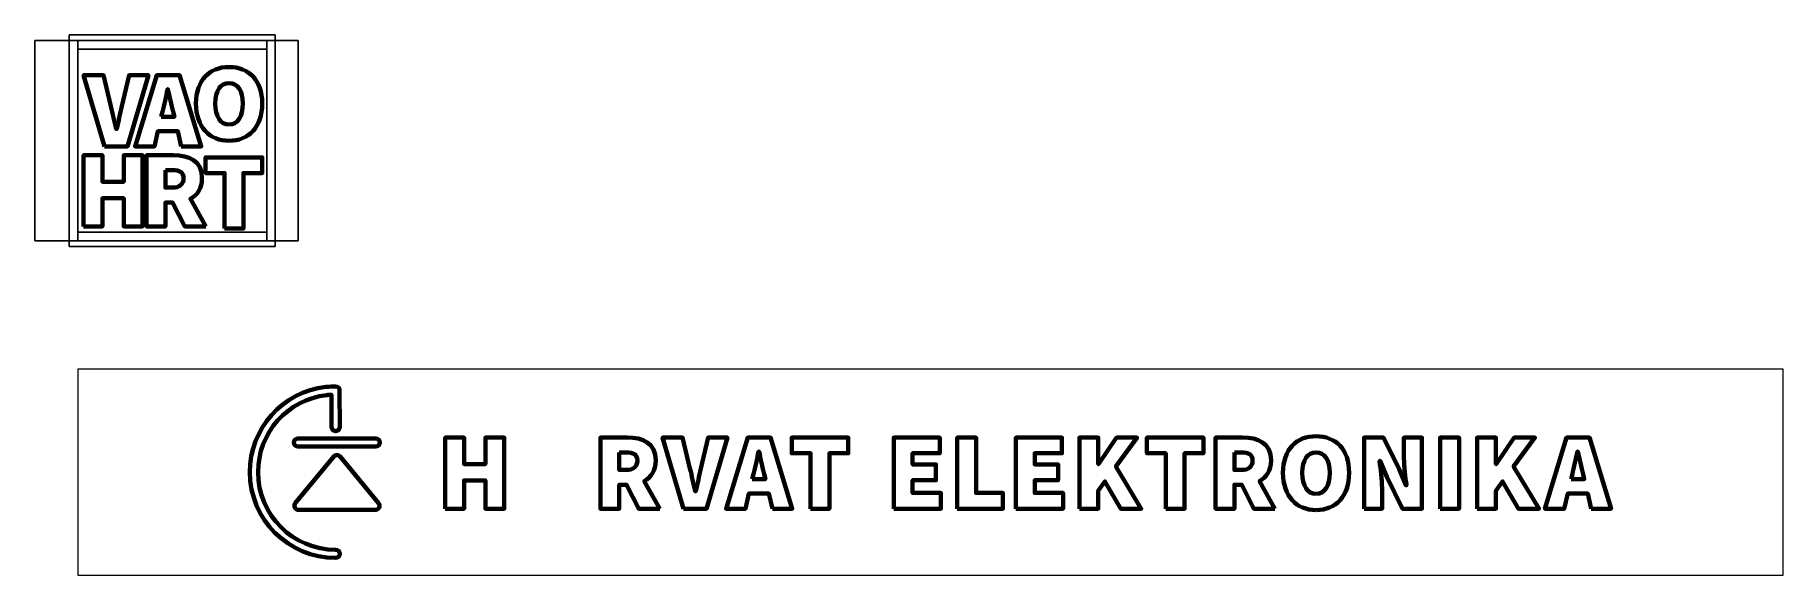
# Model space of a CAD drawing. Header units: centimetres. Extents: x -75 to 2980, y -600 to 345.
import ezdxf

# ---------------------------------------------------------------- set-up
doc = ezdxf.new("R2010")
doc.units = ezdxf.units.CM
doc.layers.add('komp_okvir', color=7, linetype='CONTINUOUS', true_color=0xffffff)
for name, color, linetype, lineweight, true_color in [('okvir', 1, 'CONTINUOUS', 25, 0xff0000), ('slova', 7, 'CONTINUOUS', 25, 0x000000), ('znak', 7, 'CONTINUOUS', 25, 0x000000)]:
    doc.layers.add(name, color=color, linetype=linetype, lineweight=lineweight, true_color=true_color)

msp = doc.modelspace()

# ---------------------------------------------------------------- linework, layer by layer
at = {"layer": 'komp_okvir', "color": 250, "lineweight": 20, "true_color": 0x545454}
msp.add_lwpolyline([(0, -600), (2980, -600), (2980, -240), (0, -240), (0, -600)], close=True, dxfattribs=at)
at = {"layer": 'okvir'}
for p, q in [((-15, 345), (345, 345)), ((-15, 345), (-15, -25)), ((345, -25), (345, 345)), ((-75, -15), (-75, 335)), ((-75, 335), (385, 335)), ((0, 335), (0, -15)), ((0, 320), (330, 320)), ((330, -15), (330, 335)), ((385, -15), (385, 335)), ((-1, 0), (330, 0)), ((-75, -15), (385, -15)), ((-15, -25), (345, -25))]:
    msp.add_line(p, q, dxfattribs=at)
at = {"layer": 'slova', "color": 250, "lineweight": 100, "true_color": 0x545454}
for points, knots in [([(264.2, 159.8), (298.7, 159.8), (322.1, 183.9), (322.1, 224.9), (322.1, 224.9), (322.1, 265.7), (298.7, 288.8), (264.2, 288.8), (264.2, 288.8), (229.8, 288.8), (206.4, 265.9), (206.4, 224.9), (206.4, 224.9), (206.4, 183.9), (229.8, 159.8), (264.2, 159.8)], [0, 0, 0, 0, 0.2, 0.2, 0.2, 0.2, 0.4, 0.4, 0.4, 0.4, 0.6, 0.6, 0.6, 0.6, 1, 1, 1, 1]), ([(46.7, 150), (46.7, 150), (86.5, 150), (86.5, 150), (86.5, 150), (86.5, 150), (123.3, 274.5), (123.3, 274.5), (123.3, 274.5), (123.3, 274.5), (89.6, 274.5), (89.6, 274.5), (89.6, 274.5), (89.6, 274.5), (77, 220.1), (77, 220.1), (77, 220.1), (73.7, 206.9), (71.2, 194.1), (67.8, 180.7), (67.8, 180.7), (67.8, 180.7), (67, 180.7), (67, 180.7), (67, 180.7), (63.5, 194.1), (61.2, 206.9), (57.8, 220.1), (57.8, 220.1), (57.8, 220.1), (44.8, 274.5), (44.8, 274.5), (44.8, 274.5), (44.8, 274.5), (9.9, 274.5), (9.9, 274.5), (9.9, 274.5), (9.9, 274.5), (46.7, 150), (46.7, 150)], [0, 0, 0, 0, 0.090909, 0.090909, 0.090909, 0.090909, 0.181818, 0.181818, 0.181818, 0.181818, 0.272727, 0.272727, 0.272727, 0.272727, 0.363636, 0.363636, 0.363636, 0.363636, 0.454545, 0.454545, 0.454545, 0.454545, 0.545455, 0.545455, 0.545455, 0.545455, 0.636364, 0.636364, 0.636364, 0.636364, 0.727273, 0.727273, 0.727273, 0.727273, 0.818182, 0.818182, 0.818182, 0.818182, 1, 1, 1, 1]), ([(180.8, 150), (180.8, 150), (215.6, 150), (215.6, 150), (215.6, 150), (215.6, 150), (177.7, 274.5), (177.7, 274.5), (177.7, 274.5), (177.7, 274.5), (137.9, 274.5), (137.9, 274.5), (137.9, 274.5), (137.9, 274.5), (100, 150), (100, 150), (100, 150), (100, 150), (133.7, 150), (133.7, 150), (133.7, 150), (133.7, 150), (139.8, 176.4), (139.8, 176.4), (139.8, 176.4), (139.8, 176.4), (174.7, 176.4), (174.7, 176.4), (174.7, 176.4), (174.7, 176.4), (180.8, 150), (180.8, 150)], [0, 0, 0, 0, 0.111111, 0.111111, 0.111111, 0.111111, 0.222222, 0.222222, 0.222222, 0.222222, 0.333333, 0.333333, 0.333333, 0.333333, 0.444444, 0.444444, 0.444444, 0.444444, 0.555556, 0.555556, 0.555556, 0.555556, 0.666667, 0.666667, 0.666667, 0.666667, 0.777778, 0.777778, 0.777778, 0.777778, 1, 1, 1, 1]), ([(145.8, 201.9), (145.8, 201.9), (147.9, 210.5), (147.9, 210.5), (147.9, 210.5), (150.9, 222.4), (154, 237.3), (156.7, 250), (156.7, 250), (156.7, 250), (157.4, 250), (157.4, 250), (157.4, 250), (160.5, 237.5), (163.6, 222.4), (166.6, 210.5), (166.6, 210.5), (166.6, 210.5), (168.7, 201.9), (168.7, 201.9), (168.7, 201.9), (168.7, 201.9), (145.8, 201.9), (145.8, 201.9)], [0, 0, 0, 0, 0.142857, 0.142857, 0.142857, 0.142857, 0.285714, 0.285714, 0.285714, 0.285714, 0.428571, 0.428571, 0.428571, 0.428571, 0.571429, 0.571429, 0.571429, 0.571429, 0.714286, 0.714286, 0.714286, 0.714286, 1, 1, 1, 1]), ([(264.2, 188.1), (249.3, 188.1), (240.1, 202.3), (240.1, 224.9), (240.1, 224.9), (240.1, 247.5), (249.3, 260.5), (264.2, 260.5), (264.2, 260.5), (279.2, 260.5), (288.4, 247.5), (288.4, 224.9), (288.4, 224.9), (288.4, 202.3), (279.2, 188.1), (264.2, 188.1)], [0, 0, 0, 0, 0.2, 0.2, 0.2, 0.2, 0.4, 0.4, 0.4, 0.4, 0.6, 0.6, 0.6, 0.6, 1, 1, 1, 1]), ([(10, 10), (10, 10), (42.9, 10), (42.9, 10), (42.9, 10), (42.9, 10), (42.9, 59.4), (42.9, 59.4), (42.9, 59.4), (42.9, 59.4), (80.1, 59.4), (80.1, 59.4), (80.1, 59.4), (80.1, 59.4), (80.1, 10), (80.1, 10), (80.1, 10), (80.1, 10), (113, 10), (113, 10), (113, 10), (113, 10), (113, 134.5), (113, 134.5), (113, 134.5), (113, 134.5), (80.1, 134.5), (80.1, 134.5), (80.1, 134.5), (80.1, 134.5), (80.1, 88.1), (80.1, 88.1), (80.1, 88.1), (80.1, 88.1), (42.9, 88.1), (42.9, 88.1), (42.9, 88.1), (42.9, 88.1), (42.9, 134.5), (42.9, 134.5), (42.9, 134.5), (42.9, 134.5), (10, 134.5), (10, 134.5), (10, 134.5), (10, 134.5), (10, 10), (10, 10)], [0, 0, 0, 0, 0.076923, 0.076923, 0.076923, 0.076923, 0.153846, 0.153846, 0.153846, 0.153846, 0.230769, 0.230769, 0.230769, 0.230769, 0.307692, 0.307692, 0.307692, 0.307692, 0.384615, 0.384615, 0.384615, 0.384615, 0.461538, 0.461538, 0.461538, 0.461538, 0.538462, 0.538462, 0.538462, 0.538462, 0.615385, 0.615385, 0.615385, 0.615385, 0.692308, 0.692308, 0.692308, 0.692308, 0.769231, 0.769231, 0.769231, 0.769231, 0.846154, 0.846154, 0.846154, 0.846154, 1, 1, 1, 1]), ([(223.8, 10), (223.8, 10), (196.8, 58.2), (196.8, 58.2), (196.8, 58.2), (208.8, 64.8), (216.9, 76.4), (216.9, 94.3), (216.9, 94.3), (216.9, 125.3), (193.9, 134.5), (167.1, 134.5), (167.1, 134.5), (167.1, 134.5), (120, 134.5), (120, 134.5), (120, 134.5), (120, 134.5), (120, 10), (120, 10), (120, 10), (120, 10), (152.9, 10), (152.9, 10), (152.9, 10), (152.9, 10), (152.9, 51.7), (152.9, 51.7), (152.9, 51.7), (152.9, 51.7), (165.6, 51.7), (165.6, 51.7), (165.6, 51.7), (165.6, 51.7), (187, 10), (187, 10), (187, 10), (187, 10), (223.8, 10), (223.8, 10)], [0, 0, 0, 0, 0.090909, 0.090909, 0.090909, 0.090909, 0.181818, 0.181818, 0.181818, 0.181818, 0.272727, 0.272727, 0.272727, 0.272727, 0.363636, 0.363636, 0.363636, 0.363636, 0.454545, 0.454545, 0.454545, 0.454545, 0.545455, 0.545455, 0.545455, 0.545455, 0.636364, 0.636364, 0.636364, 0.636364, 0.727273, 0.727273, 0.727273, 0.727273, 0.818182, 0.818182, 0.818182, 0.818182, 1, 1, 1, 1]), ([(256.3, 6.3), (256.3, 6.3), (289.2, 6.3), (289.2, 6.3), (289.2, 6.3), (289.2, 6.3), (289.2, 103.2), (289.2, 103.2), (289.2, 103.2), (289.2, 103.2), (322.1, 103.2), (322.1, 103.2), (322.1, 103.2), (322.1, 103.2), (322.1, 130.7), (322.1, 130.7), (322.1, 130.7), (322.1, 130.7), (223.3, 130.7), (223.3, 130.7), (223.3, 130.7), (223.3, 130.7), (223.3, 103.2), (223.3, 103.2), (223.3, 103.2), (223.3, 103.2), (256.3, 103.2), (256.3, 103.2), (256.3, 103.2), (256.3, 103.2), (256.3, 6.3), (256.3, 6.3)], [0, 0, 0, 0, 0.111111, 0.111111, 0.111111, 0.111111, 0.222222, 0.222222, 0.222222, 0.222222, 0.333333, 0.333333, 0.333333, 0.333333, 0.444444, 0.444444, 0.444444, 0.444444, 0.555556, 0.555556, 0.555556, 0.555556, 0.666667, 0.666667, 0.666667, 0.666667, 0.777778, 0.777778, 0.777778, 0.777778, 1, 1, 1, 1]), ([(152.9, 108.4), (152.9, 108.4), (164.8, 108.4), (164.8, 108.4), (164.8, 108.4), (177.8, 108.4), (184.7, 105), (184.7, 94.3), (184.7, 94.3), (184.7, 83.5), (177.8, 77.8), (164.8, 77.8), (164.8, 77.8), (164.8, 77.8), (152.9, 77.8), (152.9, 77.8), (152.9, 77.8), (152.9, 77.8), (152.9, 108.4), (152.9, 108.4)], [0, 0, 0, 0, 0.166667, 0.166667, 0.166667, 0.166667, 0.333333, 0.333333, 0.333333, 0.333333, 0.5, 0.5, 0.5, 0.5, 0.666667, 0.666667, 0.666667, 0.666667, 1, 1, 1, 1]), ([(642, -483.9), (642, -483.9), (674.9, -483.9), (674.9, -483.9), (674.9, -483.9), (674.9, -483.9), (674.9, -434.5), (674.9, -434.5), (674.9, -434.5), (674.9, -434.5), (712.1, -434.5), (712.1, -434.5), (712.1, -434.5), (712.1, -434.5), (712.1, -483.9), (712.1, -483.9), (712.1, -483.9), (712.1, -483.9), (745, -483.9), (745, -483.9), (745, -483.9), (745, -483.9), (745, -359.4), (745, -359.4), (745, -359.4), (745, -359.4), (712.1, -359.4), (712.1, -359.4), (712.1, -359.4), (712.1, -359.4), (712.1, -405.8), (712.1, -405.8), (712.1, -405.8), (712.1, -405.8), (674.9, -405.8), (674.9, -405.8), (674.9, -405.8), (674.9, -405.8), (674.9, -359.4), (674.9, -359.4), (674.9, -359.4), (674.9, -359.4), (642, -359.4), (642, -359.4), (642, -359.4), (642, -359.4), (642, -483.9), (642, -483.9)], [0, 0, 0, 0, 0.076923, 0.076923, 0.076923, 0.076923, 0.153846, 0.153846, 0.153846, 0.153846, 0.230769, 0.230769, 0.230769, 0.230769, 0.307692, 0.307692, 0.307692, 0.307692, 0.384615, 0.384615, 0.384615, 0.384615, 0.461538, 0.461538, 0.461538, 0.461538, 0.538462, 0.538462, 0.538462, 0.538462, 0.615385, 0.615385, 0.615385, 0.615385, 0.692308, 0.692308, 0.692308, 0.692308, 0.769231, 0.769231, 0.769231, 0.769231, 0.846154, 0.846154, 0.846154, 0.846154, 1, 1, 1, 1]), ([(1016.9, -483.9), (1016.9, -483.9), (989.9, -435.6), (989.9, -435.6), (989.9, -435.6), (1001.9, -429.1), (1010, -417.4), (1010, -399.6), (1010, -399.6), (1010, -368.6), (987, -359.4), (960.2, -359.4), (960.2, -359.4), (960.2, -359.4), (913.1, -359.4), (913.1, -359.4), (913.1, -359.4), (913.1, -359.4), (913.1, -483.9), (913.1, -483.9), (913.1, -483.9), (913.1, -483.9), (946, -483.9), (946, -483.9), (946, -483.9), (946, -483.9), (946, -442.1), (946, -442.1), (946, -442.1), (946, -442.1), (958.7, -442.1), (958.7, -442.1), (958.7, -442.1), (958.7, -442.1), (980.1, -483.9), (980.1, -483.9), (980.1, -483.9), (980.1, -483.9), (1016.9, -483.9), (1016.9, -483.9)], [0, 0, 0, 0, 0.090909, 0.090909, 0.090909, 0.090909, 0.181818, 0.181818, 0.181818, 0.181818, 0.272727, 0.272727, 0.272727, 0.272727, 0.363636, 0.363636, 0.363636, 0.363636, 0.454545, 0.454545, 0.454545, 0.454545, 0.545455, 0.545455, 0.545455, 0.545455, 0.636364, 0.636364, 0.636364, 0.636364, 0.727273, 0.727273, 0.727273, 0.727273, 0.818182, 0.818182, 0.818182, 0.818182, 1, 1, 1, 1]), ([(1058.6, -483.9), (1058.6, -483.9), (1098.4, -483.9), (1098.4, -483.9), (1098.4, -483.9), (1098.4, -483.9), (1135.2, -359.4), (1135.2, -359.4), (1135.2, -359.4), (1135.2, -359.4), (1101.5, -359.4), (1101.5, -359.4), (1101.5, -359.4), (1101.5, -359.4), (1088.9, -413.8), (1088.9, -413.8), (1088.9, -413.8), (1085.6, -427), (1083.1, -439.8), (1079.7, -453.3), (1079.7, -453.3), (1079.7, -453.3), (1078.9, -453.3), (1078.9, -453.3), (1078.9, -453.3), (1075.5, -439.8), (1073.2, -427), (1069.7, -413.8), (1069.7, -413.8), (1069.7, -413.8), (1056.7, -359.4), (1056.7, -359.4), (1056.7, -359.4), (1056.7, -359.4), (1021.9, -359.4), (1021.9, -359.4), (1021.9, -359.4), (1021.9, -359.4), (1058.6, -483.9), (1058.6, -483.9)], [0, 0, 0, 0, 0.090909, 0.090909, 0.090909, 0.090909, 0.181818, 0.181818, 0.181818, 0.181818, 0.272727, 0.272727, 0.272727, 0.272727, 0.363636, 0.363636, 0.363636, 0.363636, 0.454545, 0.454545, 0.454545, 0.454545, 0.545455, 0.545455, 0.545455, 0.545455, 0.636364, 0.636364, 0.636364, 0.636364, 0.727273, 0.727273, 0.727273, 0.727273, 0.818182, 0.818182, 0.818182, 0.818182, 1, 1, 1, 1]), ([(1213.7, -483.9), (1213.7, -483.9), (1248.6, -483.9), (1248.6, -483.9), (1248.6, -483.9), (1248.6, -483.9), (1210.7, -359.4), (1210.7, -359.4), (1210.7, -359.4), (1210.7, -359.4), (1170.8, -359.4), (1170.8, -359.4), (1170.8, -359.4), (1170.8, -359.4), (1132.9, -483.9), (1132.9, -483.9), (1132.9, -483.9), (1132.9, -483.9), (1166.6, -483.9), (1166.6, -483.9), (1166.6, -483.9), (1166.6, -483.9), (1172.7, -457.4), (1172.7, -457.4), (1172.7, -457.4), (1172.7, -457.4), (1207.6, -457.4), (1207.6, -457.4), (1207.6, -457.4), (1207.6, -457.4), (1213.7, -483.9), (1213.7, -483.9)], [0, 0, 0, 0, 0.111111, 0.111111, 0.111111, 0.111111, 0.222222, 0.222222, 0.222222, 0.222222, 0.333333, 0.333333, 0.333333, 0.333333, 0.444444, 0.444444, 0.444444, 0.444444, 0.555556, 0.555556, 0.555556, 0.555556, 0.666667, 0.666667, 0.666667, 0.666667, 0.777778, 0.777778, 0.777778, 0.777778, 1, 1, 1, 1]), ([(1280.5, -483.9), (1280.5, -483.9), (1313.4, -483.9), (1313.4, -483.9), (1313.4, -483.9), (1313.4, -483.9), (1313.4, -387), (1313.4, -387), (1313.4, -387), (1313.4, -387), (1346.4, -387), (1346.4, -387), (1346.4, -387), (1346.4, -387), (1346.4, -359.4), (1346.4, -359.4), (1346.4, -359.4), (1346.4, -359.4), (1247.6, -359.4), (1247.6, -359.4), (1247.6, -359.4), (1247.6, -359.4), (1247.6, -387), (1247.6, -387), (1247.6, -387), (1247.6, -387), (1280.5, -387), (1280.5, -387), (1280.5, -387), (1280.5, -387), (1280.5, -483.9), (1280.5, -483.9)], [0, 0, 0, 0, 0.111111, 0.111111, 0.111111, 0.111111, 0.222222, 0.222222, 0.222222, 0.222222, 0.333333, 0.333333, 0.333333, 0.333333, 0.444444, 0.444444, 0.444444, 0.444444, 0.555556, 0.555556, 0.555556, 0.555556, 0.666667, 0.666667, 0.666667, 0.666667, 0.777778, 0.777778, 0.777778, 0.777778, 1, 1, 1, 1]), ([(1425.9, -483.9), (1425.9, -483.9), (1508.3, -483.9), (1508.3, -483.9), (1508.3, -483.9), (1508.3, -483.9), (1508.3, -456.3), (1508.3, -456.3), (1508.3, -456.3), (1508.3, -456.3), (1458.9, -456.3), (1458.9, -456.3), (1458.9, -456.3), (1458.9, -456.3), (1458.9, -434.1), (1458.9, -434.1), (1458.9, -434.1), (1458.9, -434.1), (1499.5, -434.1), (1499.5, -434.1), (1499.5, -434.1), (1499.5, -434.1), (1499.5, -406.5), (1499.5, -406.5), (1499.5, -406.5), (1499.5, -406.5), (1458.9, -406.5), (1458.9, -406.5), (1458.9, -406.5), (1458.9, -406.5), (1458.9, -387), (1458.9, -387), (1458.9, -387), (1458.9, -387), (1506.3, -387), (1506.3, -387), (1506.3, -387), (1506.3, -387), (1506.3, -359.4), (1506.3, -359.4), (1506.3, -359.4), (1506.3, -359.4), (1425.9, -359.4), (1425.9, -359.4), (1425.9, -359.4), (1425.9, -359.4), (1425.9, -483.9), (1425.9, -483.9)], [0, 0, 0, 0, 0.076923, 0.076923, 0.076923, 0.076923, 0.153846, 0.153846, 0.153846, 0.153846, 0.230769, 0.230769, 0.230769, 0.230769, 0.307692, 0.307692, 0.307692, 0.307692, 0.384615, 0.384615, 0.384615, 0.384615, 0.461538, 0.461538, 0.461538, 0.461538, 0.538462, 0.538462, 0.538462, 0.538462, 0.615385, 0.615385, 0.615385, 0.615385, 0.692308, 0.692308, 0.692308, 0.692308, 0.769231, 0.769231, 0.769231, 0.769231, 0.846154, 0.846154, 0.846154, 0.846154, 1, 1, 1, 1]), ([(1536.7, -483.9), (1536.7, -483.9), (1616.7, -483.9), (1616.7, -483.9), (1616.7, -483.9), (1616.7, -483.9), (1616.7, -456.3), (1616.7, -456.3), (1616.7, -456.3), (1616.7, -456.3), (1569.6, -456.3), (1569.6, -456.3), (1569.6, -456.3), (1569.6, -456.3), (1569.6, -359.4), (1569.6, -359.4), (1569.6, -359.4), (1569.6, -359.4), (1536.7, -359.4), (1536.7, -359.4), (1536.7, -359.4), (1536.7, -359.4), (1536.7, -483.9), (1536.7, -483.9)], [0, 0, 0, 0, 0.142857, 0.142857, 0.142857, 0.142857, 0.285714, 0.285714, 0.285714, 0.285714, 0.428571, 0.428571, 0.428571, 0.428571, 0.571429, 0.571429, 0.571429, 0.571429, 0.714286, 0.714286, 0.714286, 0.714286, 1, 1, 1, 1]), ([(1639.4, -483.9), (1639.4, -483.9), (1721.7, -483.9), (1721.7, -483.9), (1721.7, -483.9), (1721.7, -483.9), (1721.7, -456.3), (1721.7, -456.3), (1721.7, -456.3), (1721.7, -456.3), (1672.3, -456.3), (1672.3, -456.3), (1672.3, -456.3), (1672.3, -456.3), (1672.3, -434.1), (1672.3, -434.1), (1672.3, -434.1), (1672.3, -434.1), (1712.9, -434.1), (1712.9, -434.1), (1712.9, -434.1), (1712.9, -434.1), (1712.9, -406.5), (1712.9, -406.5), (1712.9, -406.5), (1712.9, -406.5), (1672.3, -406.5), (1672.3, -406.5), (1672.3, -406.5), (1672.3, -406.5), (1672.3, -387), (1672.3, -387), (1672.3, -387), (1672.3, -387), (1719.8, -387), (1719.8, -387), (1719.8, -387), (1719.8, -387), (1719.8, -359.4), (1719.8, -359.4), (1719.8, -359.4), (1719.8, -359.4), (1639.4, -359.4), (1639.4, -359.4), (1639.4, -359.4), (1639.4, -359.4), (1639.4, -483.9), (1639.4, -483.9)], [0, 0, 0, 0, 0.076923, 0.076923, 0.076923, 0.076923, 0.153846, 0.153846, 0.153846, 0.153846, 0.230769, 0.230769, 0.230769, 0.230769, 0.307692, 0.307692, 0.307692, 0.307692, 0.384615, 0.384615, 0.384615, 0.384615, 0.461538, 0.461538, 0.461538, 0.461538, 0.538462, 0.538462, 0.538462, 0.538462, 0.615385, 0.615385, 0.615385, 0.615385, 0.692308, 0.692308, 0.692308, 0.692308, 0.769231, 0.769231, 0.769231, 0.769231, 0.846154, 0.846154, 0.846154, 0.846154, 1, 1, 1, 1]), ([(1750.2, -483.9), (1750.2, -483.9), (1783.1, -483.9), (1783.1, -483.9), (1783.1, -483.9), (1783.1, -483.9), (1783.1, -452.9), (1783.1, -452.9), (1783.1, -452.9), (1783.1, -452.9), (1794.9, -436), (1794.9, -436), (1794.9, -436), (1794.9, -436), (1822.5, -483.9), (1822.5, -483.9), (1822.5, -483.9), (1822.5, -483.9), (1858.5, -483.9), (1858.5, -483.9), (1858.5, -483.9), (1858.5, -483.9), (1814.1, -410), (1814.1, -410), (1814.1, -410), (1814.1, -410), (1851.2, -359.4), (1851.2, -359.4), (1851.2, -359.4), (1851.2, -359.4), (1815.2, -359.4), (1815.2, -359.4), (1815.2, -359.4), (1815.2, -359.4), (1783.8, -405.7), (1783.8, -405.7), (1783.8, -405.7), (1783.8, -405.7), (1783.1, -405.7), (1783.1, -405.7), (1783.1, -405.7), (1783.1, -405.7), (1783.1, -359.4), (1783.1, -359.4), (1783.1, -359.4), (1783.1, -359.4), (1750.2, -359.4), (1750.2, -359.4), (1750.2, -359.4), (1750.2, -359.4), (1750.2, -483.9), (1750.2, -483.9)], [0, 0, 0, 0, 0.071429, 0.071429, 0.071429, 0.071429, 0.142857, 0.142857, 0.142857, 0.142857, 0.214286, 0.214286, 0.214286, 0.214286, 0.285714, 0.285714, 0.285714, 0.285714, 0.357143, 0.357143, 0.357143, 0.357143, 0.428571, 0.428571, 0.428571, 0.428571, 0.5, 0.5, 0.5, 0.5, 0.571429, 0.571429, 0.571429, 0.571429, 0.642857, 0.642857, 0.642857, 0.642857, 0.714286, 0.714286, 0.714286, 0.714286, 0.785714, 0.785714, 0.785714, 0.785714, 0.857143, 0.857143, 0.857143, 0.857143, 1, 1, 1, 1]), ([(1901.3, -483.9), (1901.3, -483.9), (1934.2, -483.9), (1934.2, -483.9), (1934.2, -483.9), (1934.2, -483.9), (1934.2, -387), (1934.2, -387), (1934.2, -387), (1934.2, -387), (1967.1, -387), (1967.1, -387), (1967.1, -387), (1967.1, -387), (1967.1, -359.4), (1967.1, -359.4), (1967.1, -359.4), (1967.1, -359.4), (1868.3, -359.4), (1868.3, -359.4), (1868.3, -359.4), (1868.3, -359.4), (1868.3, -387), (1868.3, -387), (1868.3, -387), (1868.3, -387), (1901.3, -387), (1901.3, -387), (1901.3, -387), (1901.3, -387), (1901.3, -483.9), (1901.3, -483.9)], [0, 0, 0, 0, 0.111111, 0.111111, 0.111111, 0.111111, 0.222222, 0.222222, 0.222222, 0.222222, 0.333333, 0.333333, 0.333333, 0.333333, 0.444444, 0.444444, 0.444444, 0.444444, 0.555556, 0.555556, 0.555556, 0.555556, 0.666667, 0.666667, 0.666667, 0.666667, 0.777778, 0.777778, 0.777778, 0.777778, 1, 1, 1, 1]), ([(2092.1, -483.9), (2092.1, -483.9), (2065.1, -435.6), (2065.1, -435.6), (2065.1, -435.6), (2077.1, -429.1), (2085.2, -417.4), (2085.2, -399.6), (2085.2, -399.6), (2085.2, -368.6), (2062.2, -359.4), (2035.4, -359.4), (2035.4, -359.4), (2035.4, -359.4), (1988.3, -359.4), (1988.3, -359.4), (1988.3, -359.4), (1988.3, -359.4), (1988.3, -483.9), (1988.3, -483.9), (1988.3, -483.9), (1988.3, -483.9), (2021.2, -483.9), (2021.2, -483.9), (2021.2, -483.9), (2021.2, -483.9), (2021.2, -442.1), (2021.2, -442.1), (2021.2, -442.1), (2021.2, -442.1), (2033.9, -442.1), (2033.9, -442.1), (2033.9, -442.1), (2033.9, -442.1), (2055.3, -483.9), (2055.3, -483.9), (2055.3, -483.9), (2055.3, -483.9), (2092.1, -483.9), (2092.1, -483.9)], [0, 0, 0, 0, 0.090909, 0.090909, 0.090909, 0.090909, 0.181818, 0.181818, 0.181818, 0.181818, 0.272727, 0.272727, 0.272727, 0.272727, 0.363636, 0.363636, 0.363636, 0.363636, 0.454545, 0.454545, 0.454545, 0.454545, 0.545455, 0.545455, 0.545455, 0.545455, 0.636364, 0.636364, 0.636364, 0.636364, 0.727273, 0.727273, 0.727273, 0.727273, 0.818182, 0.818182, 0.818182, 0.818182, 1, 1, 1, 1]), ([(2163.9, -486.2), (2198.4, -486.2), (2221.7, -462), (2221.7, -421.1), (2221.7, -421.1), (2221.7, -380.3), (2198.4, -357.1), (2163.9, -357.1), (2163.9, -357.1), (2129.4, -357.1), (2106.1, -380.1), (2106.1, -421.1), (2106.1, -421.1), (2106.1, -462), (2129.4, -486.2), (2163.9, -486.2)], [0, 0, 0, 0, 0.2, 0.2, 0.2, 0.2, 0.4, 0.4, 0.4, 0.4, 0.6, 0.6, 0.6, 0.6, 1, 1, 1, 1]), ([(2247.8, -483.9), (2247.8, -483.9), (2279.2, -483.9), (2279.2, -483.9), (2279.2, -483.9), (2279.2, -483.9), (2279.2, -447.9), (2279.2, -447.9), (2279.2, -447.9), (2279.2, -432.6), (2276.5, -414.6), (2274.9, -400.4), (2274.9, -400.4), (2274.9, -400.4), (2275.7, -400.4), (2275.7, -400.4), (2275.7, -400.4), (2275.7, -400.4), (2287.6, -428.1), (2287.6, -428.1), (2287.6, -428.1), (2287.6, -428.1), (2315.2, -483.9), (2315.2, -483.9), (2315.2, -483.9), (2315.2, -483.9), (2348.9, -483.9), (2348.9, -483.9), (2348.9, -483.9), (2348.9, -483.9), (2348.9, -359.4), (2348.9, -359.4), (2348.9, -359.4), (2348.9, -359.4), (2317.5, -359.4), (2317.5, -359.4), (2317.5, -359.4), (2317.5, -359.4), (2317.5, -395.4), (2317.5, -395.4), (2317.5, -395.4), (2317.5, -410.7), (2320.2, -429.5), (2321.7, -442.9), (2321.7, -442.9), (2321.7, -442.9), (2320.9, -442.9), (2320.9, -442.9), (2320.9, -442.9), (2320.9, -442.9), (2309.1, -414.9), (2309.1, -414.9), (2309.1, -414.9), (2309.1, -414.9), (2281.5, -359.4), (2281.5, -359.4), (2281.5, -359.4), (2281.5, -359.4), (2247.8, -359.4), (2247.8, -359.4), (2247.8, -359.4), (2247.8, -359.4), (2247.8, -483.9), (2247.8, -483.9)], [0, 0, 0, 0, 0.058824, 0.058824, 0.058824, 0.058824, 0.117647, 0.117647, 0.117647, 0.117647, 0.176471, 0.176471, 0.176471, 0.176471, 0.235294, 0.235294, 0.235294, 0.235294, 0.294118, 0.294118, 0.294118, 0.294118, 0.352941, 0.352941, 0.352941, 0.352941, 0.411765, 0.411765, 0.411765, 0.411765, 0.470588, 0.470588, 0.470588, 0.470588, 0.529412, 0.529412, 0.529412, 0.529412, 0.588235, 0.588235, 0.588235, 0.588235, 0.647059, 0.647059, 0.647059, 0.647059, 0.705882, 0.705882, 0.705882, 0.705882, 0.764706, 0.764706, 0.764706, 0.764706, 0.823529, 0.823529, 0.823529, 0.823529, 0.882353, 0.882353, 0.882353, 0.882353, 1, 1, 1, 1]), ([(2380.7, -483.9), (2380.7, -483.9), (2413.7, -483.9), (2413.7, -483.9), (2413.7, -483.9), (2413.7, -483.9), (2413.7, -359.4), (2413.7, -359.4), (2413.7, -359.4), (2413.7, -359.4), (2380.7, -359.4), (2380.7, -359.4), (2380.7, -359.4), (2380.7, -359.4), (2380.7, -483.9), (2380.7, -483.9)], [0, 0, 0, 0, 0.2, 0.2, 0.2, 0.2, 0.4, 0.4, 0.4, 0.4, 0.6, 0.6, 0.6, 0.6, 1, 1, 1, 1]), ([(2445.2, -483.9), (2445.2, -483.9), (2478.1, -483.9), (2478.1, -483.9), (2478.1, -483.9), (2478.1, -483.9), (2478.1, -452.9), (2478.1, -452.9), (2478.1, -452.9), (2478.1, -452.9), (2490, -436), (2490, -436), (2490, -436), (2490, -436), (2517.6, -483.9), (2517.6, -483.9), (2517.6, -483.9), (2517.6, -483.9), (2553.6, -483.9), (2553.6, -483.9), (2553.6, -483.9), (2553.6, -483.9), (2509.1, -410), (2509.1, -410), (2509.1, -410), (2509.1, -410), (2546.3, -359.4), (2546.3, -359.4), (2546.3, -359.4), (2546.3, -359.4), (2510.3, -359.4), (2510.3, -359.4), (2510.3, -359.4), (2510.3, -359.4), (2478.9, -405.7), (2478.9, -405.7), (2478.9, -405.7), (2478.9, -405.7), (2478.1, -405.7), (2478.1, -405.7), (2478.1, -405.7), (2478.1, -405.7), (2478.1, -359.4), (2478.1, -359.4), (2478.1, -359.4), (2478.1, -359.4), (2445.2, -359.4), (2445.2, -359.4), (2445.2, -359.4), (2445.2, -359.4), (2445.2, -483.9), (2445.2, -483.9)], [0, 0, 0, 0, 0.071429, 0.071429, 0.071429, 0.071429, 0.142857, 0.142857, 0.142857, 0.142857, 0.214286, 0.214286, 0.214286, 0.214286, 0.285714, 0.285714, 0.285714, 0.285714, 0.357143, 0.357143, 0.357143, 0.357143, 0.428571, 0.428571, 0.428571, 0.428571, 0.5, 0.5, 0.5, 0.5, 0.571429, 0.571429, 0.571429, 0.571429, 0.642857, 0.642857, 0.642857, 0.642857, 0.714286, 0.714286, 0.714286, 0.714286, 0.785714, 0.785714, 0.785714, 0.785714, 0.857143, 0.857143, 0.857143, 0.857143, 1, 1, 1, 1]), ([(2644.7, -483.9), (2644.7, -483.9), (2679.5, -483.9), (2679.5, -483.9), (2679.5, -483.9), (2679.5, -483.9), (2641.6, -359.4), (2641.6, -359.4), (2641.6, -359.4), (2641.6, -359.4), (2601.8, -359.4), (2601.8, -359.4), (2601.8, -359.4), (2601.8, -359.4), (2563.9, -483.9), (2563.9, -483.9), (2563.9, -483.9), (2563.9, -483.9), (2597.6, -483.9), (2597.6, -483.9), (2597.6, -483.9), (2597.6, -483.9), (2603.7, -457.4), (2603.7, -457.4), (2603.7, -457.4), (2603.7, -457.4), (2638.6, -457.4), (2638.6, -457.4), (2638.6, -457.4), (2638.6, -457.4), (2644.7, -483.9), (2644.7, -483.9)], [0, 0, 0, 0, 0.111111, 0.111111, 0.111111, 0.111111, 0.222222, 0.222222, 0.222222, 0.222222, 0.333333, 0.333333, 0.333333, 0.333333, 0.444444, 0.444444, 0.444444, 0.444444, 0.555556, 0.555556, 0.555556, 0.555556, 0.666667, 0.666667, 0.666667, 0.666667, 0.777778, 0.777778, 0.777778, 0.777778, 1, 1, 1, 1]), ([(946, -385.4), (946, -385.4), (957.9, -385.4), (957.9, -385.4), (957.9, -385.4), (970.9, -385.4), (977.8, -388.9), (977.8, -399.6), (977.8, -399.6), (977.8, -410.3), (970.9, -416.1), (957.9, -416.1), (957.9, -416.1), (957.9, -416.1), (946, -416.1), (946, -416.1), (946, -416.1), (946, -416.1), (946, -385.4), (946, -385.4)], [0, 0, 0, 0, 0.166667, 0.166667, 0.166667, 0.166667, 0.333333, 0.333333, 0.333333, 0.333333, 0.5, 0.5, 0.5, 0.5, 0.666667, 0.666667, 0.666667, 0.666667, 1, 1, 1, 1]), ([(1178.7, -432), (1178.7, -432), (1180.8, -423.4), (1180.8, -423.4), (1180.8, -423.4), (1183.8, -411.5), (1186.9, -396.6), (1189.6, -383.9), (1189.6, -383.9), (1189.6, -383.9), (1190.4, -383.9), (1190.4, -383.9), (1190.4, -383.9), (1193.4, -396.4), (1196.5, -411.5), (1199.5, -423.4), (1199.5, -423.4), (1199.5, -423.4), (1201.7, -432), (1201.7, -432), (1201.7, -432), (1201.7, -432), (1178.7, -432), (1178.7, -432)], [0, 0, 0, 0, 0.142857, 0.142857, 0.142857, 0.142857, 0.285714, 0.285714, 0.285714, 0.285714, 0.428571, 0.428571, 0.428571, 0.428571, 0.571429, 0.571429, 0.571429, 0.571429, 0.714286, 0.714286, 0.714286, 0.714286, 1, 1, 1, 1]), ([(2021.2, -385.4), (2021.2, -385.4), (2033.1, -385.4), (2033.1, -385.4), (2033.1, -385.4), (2046.1, -385.4), (2053, -388.9), (2053, -399.6), (2053, -399.6), (2053, -410.3), (2046.1, -416.1), (2033.1, -416.1), (2033.1, -416.1), (2033.1, -416.1), (2021.2, -416.1), (2021.2, -416.1), (2021.2, -416.1), (2021.2, -416.1), (2021.2, -385.4), (2021.2, -385.4)], [0, 0, 0, 0, 0.166667, 0.166667, 0.166667, 0.166667, 0.333333, 0.333333, 0.333333, 0.333333, 0.5, 0.5, 0.5, 0.5, 0.666667, 0.666667, 0.666667, 0.666667, 1, 1, 1, 1]), ([(2163.9, -457.8), (2148.9, -457.8), (2139.7, -443.7), (2139.7, -421.1), (2139.7, -421.1), (2139.7, -398.5), (2148.9, -385.4), (2163.9, -385.4), (2163.9, -385.4), (2178.8, -385.4), (2188, -398.5), (2188, -421.1), (2188, -421.1), (2188, -443.7), (2178.8, -457.8), (2163.9, -457.8)], [0, 0, 0, 0, 0.2, 0.2, 0.2, 0.2, 0.4, 0.4, 0.4, 0.4, 0.6, 0.6, 0.6, 0.6, 1, 1, 1, 1]), ([(2609.7, -432), (2609.7, -432), (2611.8, -423.4), (2611.8, -423.4), (2611.8, -423.4), (2614.8, -411.5), (2617.9, -396.5), (2620.6, -383.9), (2620.6, -383.9), (2620.6, -383.9), (2621.3, -383.9), (2621.3, -383.9), (2621.3, -383.9), (2624.4, -396.4), (2627.5, -411.5), (2630.5, -423.4), (2630.5, -423.4), (2630.5, -423.4), (2632.6, -432), (2632.6, -432), (2632.6, -432), (2632.6, -432), (2609.7, -432), (2609.7, -432)], [0, 0, 0, 0, 0.142857, 0.142857, 0.142857, 0.142857, 0.285714, 0.285714, 0.285714, 0.285714, 0.428571, 0.428571, 0.428571, 0.428571, 0.571429, 0.571429, 0.571429, 0.571429, 0.714286, 0.714286, 0.714286, 0.714286, 1, 1, 1, 1])]:
    msp.add_open_spline(points, degree=3, knots=knots, dxfattribs=at)
at = {"layer": 'znak', "color": 250, "lineweight": 100, "true_color": 0x545454}
for points, knots in [([(450.5, -570), (367.8, -570), (300.5, -502.7), (300.5, -419.9), (300.5, -419.9), (300.5, -343.6), (357.5, -279.5), (433.2, -270.8), (433.2, -270.8), (439.4, -270.1), (446.6, -270), (450.4, -270), (450.4, -270), (454.3, -270), (457.5, -273.2), (457.5, -277.1), (457.5, -277.1), (457.5, -277.1), (457.7, -341), (457.7, -341), (457.7, -341), (457.7, -344.9), (454.5, -348.1), (450.6, -348.2), (450.6, -348.2), (450.6, -348.2), (450.5, -348.2), (450.5, -348.2), (450.5, -348.2), (446.6, -348.2), (443.4, -345), (443.4, -341), (443.4, -341), (443.4, -341), (443.2, -284.5), (443.2, -284.5), (443.2, -284.5), (440.5, -284.6), (437.5, -284.7), (434.8, -285.1), (434.8, -285.1), (366.4, -292.9), (314.8, -350.9), (314.8, -419.9), (314.8, -419.9), (314.8, -494.8), (375.7, -555.7), (450.5, -555.7), (450.5, -555.7), (454.5, -555.7), (457.7, -558.9), (457.7, -562.8), (457.7, -562.8), (457.7, -566.8), (454.5, -570), (450.5, -570)], [0, 0, 0, 0, 0.066667, 0.066667, 0.066667, 0.066667, 0.133333, 0.133333, 0.133333, 0.133333, 0.2, 0.2, 0.2, 0.2, 0.266667, 0.266667, 0.266667, 0.266667, 0.333333, 0.333333, 0.333333, 0.333333, 0.4, 0.4, 0.4, 0.4, 0.466667, 0.466667, 0.466667, 0.466667, 0.533333, 0.533333, 0.533333, 0.533333, 0.6, 0.6, 0.6, 0.6, 0.666667, 0.666667, 0.666667, 0.666667, 0.733333, 0.733333, 0.733333, 0.733333, 0.8, 0.8, 0.8, 0.8, 0.866667, 0.866667, 0.866667, 0.866667, 1, 1, 1, 1]), ([(520.6, -375.3), (520.6, -375.3), (384.9, -375.3), (384.9, -375.3), (384.9, -375.3), (380.9, -375.3), (377.7, -372.1), (377.7, -368.1), (377.7, -368.1), (377.7, -364.2), (380.9, -361), (384.9, -361), (384.9, -361), (384.9, -361), (520.6, -361), (520.6, -361), (520.6, -361), (524.5, -361), (527.8, -364.2), (527.8, -368.1), (527.8, -368.1), (527.8, -372.1), (524.5, -375.3), (520.6, -375.3)], [0, 0, 0, 0, 0.142857, 0.142857, 0.142857, 0.142857, 0.285714, 0.285714, 0.285714, 0.285714, 0.428571, 0.428571, 0.428571, 0.428571, 0.571429, 0.571429, 0.571429, 0.571429, 0.714286, 0.714286, 0.714286, 0.714286, 1, 1, 1, 1]), ([(520, -486), (520, -486), (385.5, -486), (385.5, -486), (385.5, -486), (382.7, -486), (380.2, -484.4), (379, -481.9), (379, -481.9), (377.8, -479.4), (378.2, -476.4), (380, -474.3), (380, -474.3), (380, -474.3), (447.2, -392.4), (447.2, -392.4), (447.2, -392.4), (449.9, -389.1), (455.5, -389.1), (458.3, -392.4), (458.3, -392.4), (458.3, -392.4), (525.5, -474.3), (525.5, -474.3), (525.5, -474.3), (527.3, -476.4), (527.6, -479.4), (526.4, -481.9), (526.4, -481.9), (525.3, -484.4), (522.7, -486), (520, -486)], [0, 0, 0, 0, 0.111111, 0.111111, 0.111111, 0.111111, 0.222222, 0.222222, 0.222222, 0.222222, 0.333333, 0.333333, 0.333333, 0.333333, 0.444444, 0.444444, 0.444444, 0.444444, 0.555556, 0.555556, 0.555556, 0.555556, 0.666667, 0.666667, 0.666667, 0.666667, 0.777778, 0.777778, 0.777778, 0.777778, 1, 1, 1, 1])]:
    msp.add_open_spline(points, degree=3, knots=knots, dxfattribs=at)

doc.saveas('drawing.dxf')
